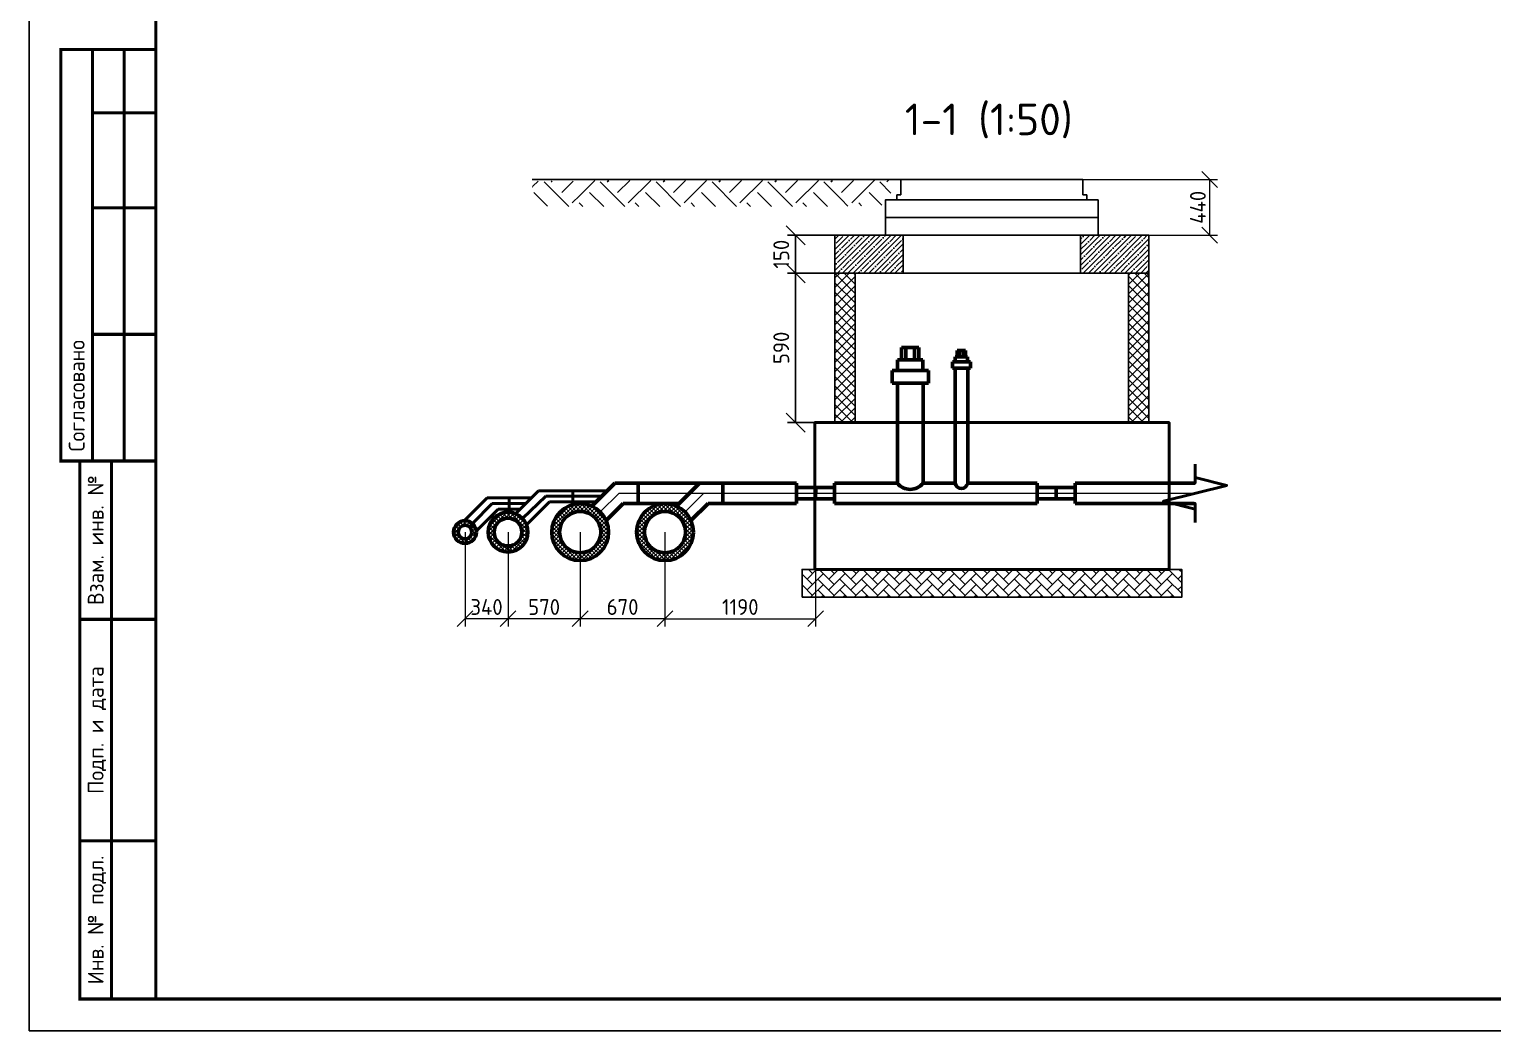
# Model space of a CAD drawing. Header units: metres. Extents: x 1981 to 7362, y 1229 to 3678.
# Drawn here: x 2922.7 to 3154, y 2931.4 to 3089.6 of the extents above; entities that cross this region are included whole.
import ezdxf
from ezdxf.enums import TextEntityAlignment as Align

# ---------------------------------------------------------------- set-up
doc = ezdxf.new("R2010")
doc.units = ezdxf.units.M
doc.linetypes.add('осевая', pattern=[50.8, 31.75, -6.35, 6.35, -6.35])
doc.layers.add('Форматы', color=7, linetype='Continuous')
doc.styles.add('-ISOCPEUR-', font='isocpeur.ttf')
doc.styles.add('GOST', font='GOST.shx', dxfattribs={"oblique": 15})
doc.styles.add('GOST-2.304_Type-B', font='GOST Common.ttf')
doc.styles.get("Standard").update_dxf_attribs({"font": 'GOST Common.ttf'})
doc.dimstyles.new('Копия М 1 к 25', dxfattribs={"dimtxt": 3.5, "dimasz": 3, "dimexe": 1.25, "dimexo": 0, "dimgap": 1, "dimtad": 1, "dimdec": 0, "dimlfac": 25, "dimzin": 0, "dimdsep": 46, "dimtxsty": 'GOST', "dimblk": 'OBLIQUE', "dimcen": 5, "dimclrd": 256, "dimclre": 256, "dimclrt": 256, "dimazin": 2, "dimtfac": 1, "dimtdec": 0, "dimtmove": 0, "dimatfit": 3, "dimldrblk": 'NONE', "dimfxl": 1.25, "dimtolj": 1, "dimtzin": 0, "dimlwd": -1, "dimlwe": -1, "dimarcsym": 2})
doc.dimstyles.new('М 1 к 50', dxfattribs={"dimtxt": 2.5, "dimasz": 2.5, "dimexe": 1.25, "dimexo": 0, "dimgap": 0.6, "dimtad": 1, "dimdec": 0, "dimlfac": 50, "dimdsep": 46, "dimtxsty": 'GOST', "dimblk": 'OBLIQUE', "dimcen": 0, "dimclrd": 256, "dimclre": 256, "dimclrt": 256, "dimazin": 0, "dimtfac": 1, "dimtdec": 0, "dimtmove": 0, "dimatfit": 1, "dimldrblk": 'NONE', "dimfxl": 1.25, "dimlwd": 20, "dimlwe": 20, "dimarcsym": 1})

# ---------------------------------------------------------------- blocks, each defined once
blk = doc.blocks.new('*U145')
blk.add_lwpolyline([(0, 123), (594, 123), (594, -297), (0, -297)], close=True)
at = {"const_width": 0.5}
blk.add_lwpolyline([(20, 118), (589, 118), (589, -292), (20, -292)], close=True, dxfattribs=at)
for points in [[(20, -207), (5, -207), (5, -142), (20, -142)], [(10, -142), (10, -207)], [(15, -142), (15, -207)], [(10, -152), (20, -152)], [(10, -167), (20, -167)], [(10, -187), (20, -187)], [(20, -292), (8, -292), (8, -207), (20, -207)], [(13, -207), (13, -292)], [(8, -232), (20, -232)], [(8, -267), (20, -267)]]:
    blk.add_lwpolyline(points, dxfattribs=at)
at = {"style": 'GOST-2.304_Type-B'}
blk.add_text('Согласовано', height=2.5, rotation=90, dxfattribs=at).set_placement((7.5, -205.5), align=Align.MIDDLE_LEFT)
for s, p in [('Взам. инв. №', (10.5, -219.5)), ('Подп. и дата', (10.5, -249.5)), ('Инв. № подл.', (10.5, -279.5))]:
    blk.add_text(s, height=2.5, rotation=90, dxfattribs=at).set_placement(p, align=Align.MIDDLE_CENTER)
blk.add_attdef('РАЗРАБОТАЛ', text='', height=2.5, dxfattribs=at).set_placement((424.5, -264.22), align=Align.MIDDLE_LEFT)
at = {"style": 'GOST-2.304_Type-B', "flags": 8}
for tag, height, p in [('ДАТА', 2.5, (464.07, -264.4)), ('ЛИСТ', 3, (560.39, -271.92)), ('ЛИСТОВ', 3, (577.89, -271.92)), ('ФОРМАТ', 3, (554.97, -294.75))]:
    blk.add_attdef(tag, text='', height=height, dxfattribs=at).set_placement(p, align=Align.MIDDLE_CENTER)
at = {"style": 'GOST-2.304_Type-B'}
blk.add_attdef('ПРОВЕРИЛ', (424.75, -270.73), '', height=2.5, dxfattribs=at)
at = {"lineweight": 30, "flags": 104}
for tag, p in [('ТЕПЛОВЫЕ_СЕТИ', (504, -269.5)), ('ИМЯ_ЧЕРТЕЖА', (504, -284.5))]:
    blk.add_attdef(tag, text='', height=3, dxfattribs=at).set_placement(p, align=Align.MIDDLE_CENTER)
blk = doc.blocks.new('_Oblique')
at = {"color": 0, "linetype": 'ByBlock', "lineweight": -2}
blk.add_line((-0.5, -0.5), (0.5, 0.5), dxfattribs=at)
blk = doc.blocks.new('*D204')
at = {"transparency": 16777216}
for p, q in [((2852.29, 3078.79), (2844.81, 3078.79)), ((2846.06, 3078.79), (2846.06, 3055.19)), ((2852.29, 3055.19), (2844.81, 3055.19))]:
    blk.add_line(p, q, dxfattribs=at)
at = {"layer": 'Defpoints', "color": 0, "lineweight": 50, "transparency": 16777216}
for p in [(2852.29, 3078.79), (2846.06, 3055.19), (2852.29, 3055.19)]:
    blk.add_point(p, dxfattribs=at)
at = {"transparency": 16777216, "xscale": 3, "yscale": 3, "zscale": 3}
for p, rotation in [((2846.06, 3078.79), 90), ((2846.06, 3055.19), 270)]:
    blk.add_blockref('_Oblique', p, dxfattribs=dict(at, rotation=rotation))
at = {"lineweight": 35, "transparency": 16777216, "insert": (2843.81, 3066.99), "char_height": 2.5, "attachment_point": 5, "rotation": 90}
blk.add_mtext('\\A1;590', dxfattribs=at)
blk = doc.blocks.new('_None')
blk = doc.blocks.new('*D205')
at = {"transparency": 16777216}
for p, q in [((2852.29, 3084.79), (2844.81, 3084.79)), ((2846.06, 3078.79), (2846.06, 3084.79)), ((2852.29, 3078.79), (2844.81, 3078.79))]:
    blk.add_line(p, q, dxfattribs=at)
at = {"layer": 'Defpoints', "color": 0, "lineweight": 50, "transparency": 16777216}
for p in [(2846.06, 3084.79), (2852.29, 3084.79), (2852.29, 3078.79)]:
    blk.add_point(p, dxfattribs=at)
at = {"transparency": 16777216, "xscale": 3, "yscale": 3, "zscale": 3}
for p, rotation in [((2846.06, 3084.79), 90), ((2846.06, 3078.79), 270)]:
    blk.add_blockref('_Oblique', p, dxfattribs=dict(at, rotation=rotation))
at = {"lineweight": 35, "transparency": 16777216, "insert": (2843.81, 3081.79), "char_height": 2.5, "attachment_point": 5, "rotation": 90}
blk.add_mtext('\\A1;150', dxfattribs=at)
blk = doc.blocks.new('*D213')
at = {"lineweight": 20, "transparency": 16777216}
for p, q in [((3009.77, 3010.19), (3009.77, 2995.26)), ((3023.17, 3010.19), (3023.17, 2995.26)), ((3023.17, 2996.51), (3009.77, 2996.51))]:
    blk.add_line(p, q, dxfattribs=at)
at = {"layer": 'Defpoints', "color": 0, "lineweight": 50, "transparency": 16777216}
for p in [(3009.77, 3010.19), (3023.17, 3010.19), (3009.77, 2996.51)]:
    blk.add_point(p, dxfattribs=at)
at = {"lineweight": 20, "transparency": 16777216, "xscale": 2.5, "yscale": 2.5, "zscale": 2.5, "rotation": 180}
blk.add_blockref('_Oblique', (3009.77, 2996.51), dxfattribs=at)
at = {"lineweight": 20, "transparency": 16777216, "xscale": 2.5, "yscale": 2.5, "zscale": 2.5}
blk.add_blockref('_Oblique', (3023.17, 2996.51), dxfattribs=at)
at = {"lineweight": 50, "transparency": 16777216, "insert": (3016.47, 2998.36), "char_height": 2.5, "attachment_point": 5}
blk.add_mtext('670', dxfattribs=at)
blk = doc.blocks.new('*D214')
at = {"lineweight": 20, "transparency": 16777216}
for p, q in [((2998.37, 3010.19), (2998.37, 2995.26)), ((3009.77, 3010.19), (3009.77, 2995.26)), ((3009.77, 2996.51), (2998.37, 2996.51))]:
    blk.add_line(p, q, dxfattribs=at)
at = {"layer": 'Defpoints', "color": 0, "lineweight": 50, "transparency": 16777216}
for p in [(2998.37, 3010.19), (3009.77, 3010.19), (2998.37, 2996.51)]:
    blk.add_point(p, dxfattribs=at)
at = {"lineweight": 20, "transparency": 16777216, "xscale": 2.5, "yscale": 2.5, "zscale": 2.5, "rotation": 180}
blk.add_blockref('_Oblique', (2998.37, 2996.51), dxfattribs=at)
at = {"lineweight": 20, "transparency": 16777216, "xscale": 2.5, "yscale": 2.5, "zscale": 2.5}
blk.add_blockref('_Oblique', (3009.77, 2996.51), dxfattribs=at)
at = {"lineweight": 50, "transparency": 16777216, "insert": (3004.07, 2998.36), "char_height": 2.5, "attachment_point": 5}
blk.add_mtext('570', dxfattribs=at)
blk = doc.blocks.new('*D215')
at = {"lineweight": 20, "transparency": 16777216}
for p, q in [((2991.57, 3010.19), (2991.57, 2995.26)), ((2998.37, 3010.19), (2998.37, 2995.26)), ((2998.37, 2996.51), (2991.57, 2996.51))]:
    blk.add_line(p, q, dxfattribs=at)
at = {"layer": 'Defpoints', "color": 0, "lineweight": 50, "transparency": 16777216}
for p in [(2991.57, 3010.19), (2998.37, 3010.19), (2991.57, 2996.51)]:
    blk.add_point(p, dxfattribs=at)
at = {"lineweight": 20, "transparency": 16777216, "xscale": 2.5, "yscale": 2.5, "zscale": 2.5, "rotation": 180}
blk.add_blockref('_Oblique', (2991.57, 2996.51), dxfattribs=at)
at = {"lineweight": 20, "transparency": 16777216, "xscale": 2.5, "yscale": 2.5, "zscale": 2.5}
blk.add_blockref('_Oblique', (2998.37, 2996.51), dxfattribs=at)
at = {"lineweight": 50, "transparency": 16777216, "insert": (2994.97, 2998.36), "char_height": 2.5, "attachment_point": 5}
blk.add_mtext('340', dxfattribs=at)
blk = doc.blocks.new('*D216')
at = {"lineweight": 20, "transparency": 16777216}
for p, q in [((3089.21, 3065.9), (3110.49, 3065.9)), ((3109.24, 3065.9), (3109.24, 3057.1)), ((3091.63, 3057.1), (3110.49, 3057.1))]:
    blk.add_line(p, q, dxfattribs=at)
at = {"layer": 'Defpoints', "color": 0, "lineweight": 50, "transparency": 16777216}
for p in [(3089.21, 3065.9), (3091.63, 3057.1), (3109.24, 3057.1)]:
    blk.add_point(p, dxfattribs=at)
at = {"lineweight": 20, "transparency": 16777216, "xscale": 2.5, "yscale": 2.5, "zscale": 2.5}
for p, rotation in [((3109.24, 3065.9), 90), ((3109.24, 3057.1), 270)]:
    blk.add_blockref('_Oblique', p, dxfattribs=dict(at, rotation=rotation))
at = {"lineweight": 50, "transparency": 16777216, "insert": (3107.39, 3061.5), "char_height": 2.5, "attachment_point": 5, "rotation": 90}
blk.add_mtext('440', dxfattribs=at)
blk = doc.blocks.new('*D217')
at = {"lineweight": 20, "transparency": 16777216}
for p, q in [((3046.97, 3015.44), (3046.97, 2995.26)), ((3023.17, 3010.19), (3023.17, 2995.26)), ((3023.17, 2996.51), (3046.97, 2996.51))]:
    blk.add_line(p, q, dxfattribs=at)
at = {"layer": 'Defpoints', "color": 0, "lineweight": 50, "transparency": 16777216}
for p in [(3046.97, 3015.44), (3023.17, 3010.19), (3046.97, 2996.51)]:
    blk.add_point(p, dxfattribs=at)
at = {"lineweight": 20, "transparency": 16777216, "xscale": 2.5, "yscale": 2.5, "zscale": 2.5, "rotation": 180}
blk.add_blockref('_Oblique', (3023.17, 2996.51), dxfattribs=at)
at = {"lineweight": 20, "transparency": 16777216, "xscale": 2.5, "yscale": 2.5, "zscale": 2.5}
blk.add_blockref('_Oblique', (3046.97, 2996.51), dxfattribs=at)
at = {"lineweight": 50, "transparency": 16777216, "insert": (3035.07, 2998.36), "char_height": 2.5, "attachment_point": 5}
blk.add_mtext('1190', dxfattribs=at)
blk = doc.blocks.new('колодец сбоку')
h = blk.add_hatch()
h.set_pattern_fill('EARTH', color=256, scale=25, angle=45, style=0)
h.set_pattern_definition([(45, (-131085.463, 586840.706), (0, 8.838834765), [6.25, -6.25]), (45, (-131087.12, 586842.3635), (0, 8.838834765), [6.25, -6.25]), (45, (-131088.7776, 586844.021), (0, 8.838834765), [6.25, -6.25]), (135, (-131088.7776, 586845.1257), (-8.838834765, 9e-16), [6.25, -6.25]), (135, (-131087.12, 586846.783), (-8.838834765, 9e-16), [6.25, -6.25]), (135, (-131085.463, 586848.44), (-8.838834765, 9e-16), [6.25, -6.25])])
h.paths.add_polyline_path([(2804.428, 3093.12), (2804.56, 3092.914), (2804.673, 3089.424), (2804.516, 3089.7)])
h.paths.add_polyline_path([(2811.964, 3093.347), (2804.469, 3093.33), (2804.516, 3089.382), (2811.964, 3089.316)])
h.paths.add_polyline_path([(2858.039, 3093.455), (2811.964, 3093.455), (2811.964, 3089.316), (2851.536, 3089.316)])
h.paths.add_polyline_path([(2862.719, 3093.59), (2858.604, 3093.59), (2851.536, 3089.316), (2859.723, 3089.541)])
h = blk.add_hatch()
h.set_pattern_fill('AR-HBONE', scale=0.012)
h.set_pattern_definition([(45, (-1761.4773, 2016.532), (0, 1.72420918), [3.6576, -1.2192]), (135, (-1760.6152, 2017.3941), (2e-16, 1.72420918), [3.6576, -1.2192])])
h.paths.add_polyline_path([(2907.093, 3027.59), (2907.093, 3031.99), (2847.093, 3031.99), (2847.093, 3027.59)])
at = {"color": 0, "linetype": 'ByBlock'}
blk.add_line((2862.719, 3093.59), (2804.458, 3093.59), dxfattribs=at)
at = {"color": 7}
for p, q in [((2862.719, 3091.19), (2862.719, 3093.59)), ((2862.719, 3093.59), (2891.467, 3093.59)), ((2891.467, 3091.19), (2891.467, 3093.59)), ((2862.093, 3090.39), (2862.093, 3091.19)), ((2862.093, 3091.19), (2862.719, 3091.19)), ((2863.093, 3090.39), (2862.093, 3090.39)), ((2863.093, 3090.39), (2891.093, 3090.39)), ((2891.093, 3090.39), (2892.093, 3090.39)), ((2892.093, 3091.19), (2891.467, 3091.19)), ((2892.093, 3090.39), (2892.093, 3091.19)), ((2863.093, 3078.79), (2863.093, 3084.79)), ((2863.093, 3084.79), (2891.093, 3084.79)), ((2891.093, 3084.79), (2891.093, 3078.79)), ((2852.293, 3078.79), (2852.293, 3055.19)), ((2901.893, 3078.79), (2855.493, 3078.79)), ((2855.493, 3055.19), (2855.493, 3078.79)), ((2863.093, 3078.79), (2891.093, 3078.79)), ((2898.693, 3055.19), (2898.693, 3078.79)), ((2901.893, 3078.79), (2901.893, 3055.19))]:
    blk.add_line(p, q, dxfattribs=at)
for p, q in [((2861.493, 3078.79), (2852.293, 3078.79)), ((2901.893, 3078.79), (2892.693, 3078.79))]:
    blk.add_line(p, q)
for points in [[(2893.893, 3090.39), (2860.293, 3090.39), (2860.293, 3087.59), (2893.893, 3087.59)], [(2893.893, 3087.59), (2860.293, 3087.59), (2860.293, 3084.79), (2893.893, 3084.79)], [(2847.093, 3027.59), (2907.093, 3027.59), (2907.093, 3031.99), (2847.093, 3031.99)]]:
    blk.add_lwpolyline(points, close=True, dxfattribs=at)
for points in [[(2861.493, 3084.79), (2852.293, 3084.79), (2852.293, 3078.79), (2861.493, 3078.79)], [(2892.693, 3078.79), (2901.893, 3078.79), (2901.893, 3084.79), (2892.693, 3084.79)]]:
    blk.add_lwpolyline(points, dxfattribs=at)
at = {"lineweight": 50}
blk.add_lwpolyline([(2849.1, 3031.99), (2849.1, 3055.19), (2905.086, 3055.19), (2905.086, 3031.99)], close=True, dxfattribs=at)
at = {"color": 18, "lineweight": 35, "true_color": 0x000000}
dim = blk.add_linear_dim(base=(2846.062, 3084.79), p1=(2852.293, 3078.79), p2=(2852.293, 3084.79), angle=90, dimstyle='Копия М 1 к 25', override={"dimtxt": 2.5, "dimtxsty": 'Standard'}, dxfattribs=at)
dim.commit()
dim.dimension.update_dxf_attribs({"geometry": '*D205', "text_midpoint": (2846.062, 3081.79), "dimtype": 128})
dim = blk.add_linear_dim(base=(2846.062, 3055.19), p1=(2852.293, 3078.79), p2=(2852.293, 3055.19), angle=90, dimstyle='Копия М 1 к 25', override={"dimtxt": 2.5, "dimtxsty": 'Standard'}, dxfattribs=at)
dim.commit()
dim.dimension.update_dxf_attribs({"geometry": '*D204', "text_midpoint": (2843.812, 3066.99)})

msp = doc.modelspace()

# ---------------------------------------------------------------- hatches: boundary and pattern name
at = {"lineweight": 25}
h = msp.add_hatch(dxfattribs=at)
h.set_pattern_fill('ANSI35', scale=0.184)
h.set_pattern_definition([(45, (3051.8785, 3041.8153), (-0.826184, 0.826184), []), (45, (3052.7047, 3041.8153), (-0.826184, 0.826184), [1.4605, -0.2921, 0, -0.2921])])
h.paths.add_polyline_path([(3060.831, 3057.096), (3058.031, 3057.096), (3050.031, 3057.096), (3050.031, 3051.096), (3059.231, 3051.096), (3060.831, 3051.096)])
h.paths.add_polyline_path([(3099.631, 3057.096), (3090.431, 3057.096), (3088.831, 3057.096), (3088.831, 3051.096), (3099.631, 3051.096)])
h = msp.add_hatch(dxfattribs=at)
h.set_pattern_fill('ANSI37', scale=0.33)
h.set_pattern_definition([(45, (3051.8785, 3041.8153), (-0.740871, 0.740871), []), (135, (3051.8785, 3041.8153), (-0.740871, -0.740871), [])])
h.paths.add_polyline_path([(3053.231, 3051.096), (3050.031, 3051.096), (3050.031, 3027.496), (3053.231, 3027.496)])
h.paths.add_polyline_path([(3099.631, 3051.096), (3096.431, 3051.096), (3096.431, 3027.496), (3099.631, 3027.496)])
h = msp.add_hatch(dxfattribs=at)
h.set_pattern_fill('ANSI37', color=256, scale=0.14)
h.set_pattern_definition([(45, (3051.8785, 3041.81535), (-0.314309, 0.314309), []), (135, (3051.8785, 3041.81535), (-0.314309, -0.314309), [])])
h.paths.add_polyline_path([(3027.671, 3010.189, 1), (3018.671, 3010.189, 1)])
h.paths.add_polyline_path([(3019.921, 3010.189, -1), (3026.421, 3010.189, -1)], flags=16)
h.paths.add_polyline_path([(3014.271, 3010.189, 1), (3005.271, 3010.189, 1)])
h.paths.add_polyline_path([(3006.521, 3010.189, -1), (3013.021, 3010.189, -1)], flags=16)
h.paths.add_polyline_path([(3001.521, 3010.189, 1), (2995.221, 3010.189, 1)])
h.paths.add_polyline_path([(2996.181, 3010.189, -1), (3000.561, 3010.189, -1)], flags=16)
h.paths.add_polyline_path([(2993.371, 3010.189, 1), (2989.771, 3010.189, 1)])
h.paths.add_polyline_path([(2990.491, 3010.189, -1), (2992.651, 3010.189, -1)], flags=16)

# ---------------------------------------------------------------- linework, layer by layer
at = {"lineweight": 60}
for p, q in [((3060.572, 3037.389), (3060.572, 3039.357)), ((3060.572, 3039.357), (3063.271, 3039.357)), ((3061.247, 3039.357), (3061.247, 3037.389)), ((3062.596, 3039.357), (3062.596, 3037.389)), ((3063.271, 3037.389), (3063.271, 3039.357)), ((3059.93, 3035.703), (3059.93, 3037.389)), ((3059.93, 3037.389), (3061.921, 3037.389)), ((3061.921, 3037.389), (3061.921, 3037.389)), ((3063.913, 3037.389), (3061.921, 3037.389)), ((3063.913, 3035.703), (3063.913, 3037.389)), ((3068.616, 3036.656), (3068.616, 3037.069)), ((3068.616, 3037.069), (3070.021, 3037.069)), ((3068.616, 3036.105), (3068.616, 3036.656)), ((3070.021, 3037.069), (3068.699, 3037.069)), ((3069.045, 3037.069), (3069.045, 3037.896)), ((3069.045, 3037.896), (3070.021, 3037.896)), ((3069.36, 3037.896), (3069.36, 3038.86)), ((3069.36, 3038.86), (3070.021, 3038.86)), ((3069.691, 3038.86), (3069.691, 3037.896)), ((3070.021, 3038.86), (3070.683, 3038.86)), ((3070.021, 3037.896), (3070.021, 3037.896)), ((3070.997, 3037.896), (3070.021, 3037.896)), ((3071.427, 3037.069), (3070.021, 3037.069)), ((3070.021, 3037.069), (3071.344, 3037.069)), ((3070.352, 3038.86), (3070.352, 3037.896)), ((3070.683, 3037.896), (3070.683, 3038.86)), ((3070.997, 3037.069), (3070.997, 3037.896)), ((3071.427, 3036.656), (3071.427, 3037.069)), ((3071.427, 3036.105), (3071.427, 3036.656)), ((3059.054, 3034.859), (3059.054, 3035.703)), ((3059.054, 3035.703), (3061.921, 3035.703)), ((3059.054, 3033.735), (3059.054, 3034.859)), ((3061.921, 3035.703), (3059.223, 3035.703)), ((3064.789, 3035.703), (3061.921, 3035.703)), ((3061.921, 3035.703), (3064.62, 3035.703)), ((3064.789, 3034.859), (3064.789, 3035.703)), ((3064.789, 3033.735), (3064.789, 3034.859)), ((3070.021, 3036.105), (3068.616, 3036.105)), ((3069.029, 3036.105), (3068.616, 3036.105)), ((3069.029, 3036.105), (3069.029, 3017.929)), ((3070.021, 3036.105), (3071.427, 3036.105)), ((3071.014, 3036.105), (3071.427, 3036.105)), ((3071.014, 3036.105), (3071.014, 3017.929)), ((3061.921, 3033.735), (3059.054, 3033.735)), ((3059.897, 3033.735), (3059.054, 3033.735)), ((3059.897, 3033.735), (3059.897, 3017.929)), ((3061.921, 3033.735), (3064.789, 3033.735)), ((3063.946, 3033.735), (3064.789, 3033.735)), ((3063.946, 3033.735), (3063.946, 3017.929))]:
    msp.add_line(p, q, dxfattribs=at)
at = {"color": 4, "lineweight": 50}
for p, q in [((2999.53, 3013.103), (3003.164, 3016.738)), ((3003.164, 3016.738), (3014.037, 3016.718)), ((3008.601, 3016.728), (3008.611, 3014.97)), ((3001.297, 3011.335), (3004.932, 3014.97)), ((3004.932, 3014.97), (3012.289, 3014.97))]:
    msp.add_line(p, q, dxfattribs=at)
at = {"color": 3, "lineweight": 50}
for p, q in [((3004.33, 3015.849), (3000.655, 3012.359)), ((3008.606, 3015.849), (3004.33, 3015.849)), ((3008.606, 3015.849), (3013.168, 3015.849)), ((2992.764, 3011.538), (2995.872, 3014.686)), ((2995.872, 3014.686), (3001.109, 3014.686))]:
    msp.add_line(p, q, dxfattribs=at)
at = {"color": 7, "linetype": 'ByBlock', "lineweight": 60}
for p, q in [((3015.249, 3017.929), (3011.614, 3014.295)), ((3030.571, 3017.929), (3015.249, 3017.929)), ((3018.911, 3014.729), (3018.911, 3017.929)), ((3016.574, 3014.729), (3013.877, 3012.032)), ((3025.449, 3014.729), (3016.574, 3014.729))]:
    msp.add_line(p, q, dxfattribs=at)
at = {"color": 3, "linetype": 'осевая', "lineweight": 20, "ltscale": 4}
for p, q in [((3012.953, 3013.371), (3015.911, 3016.329)), ((3015.911, 3016.329), (3033.571, 3016.329)), ((3026.353, 3013.371), (3029.311, 3016.329)), ((3029.311, 3016.329), (3046.971, 3016.329)), ((3046.971, 3016.329), (3106.875, 3016.329))]:
    msp.add_line(p, q, dxfattribs=at)
at = {"color": 5, "linetype": 'ByBlock', "lineweight": 60}
for p, q in [((3028.649, 3017.929), (3025.014, 3014.295)), ((3043.971, 3017.929), (3028.649, 3017.929)), ((3032.311, 3014.729), (3032.311, 3017.929)), ((3043.971, 3014.729), (3043.971, 3017.929)), ((3046.971, 3017.219), (3043.971, 3017.219)), ((3046.932, 3015.44), (3047.011, 3017.218)), ((3046.971, 3015.439), (3046.971, 3017.219)), ((3046.971, 3017.219), (3049.971, 3017.219)), ((3059.91, 3017.929), (3049.971, 3017.929)), ((3049.971, 3014.729), (3049.971, 3017.929)), ((3069.026, 3017.929), (3063.946, 3017.929)), ((3081.971, 3017.929), (3071.014, 3017.929)), ((3081.971, 3014.729), (3081.971, 3017.929)), ((3084.971, 3017.219), (3081.971, 3017.219)), ((3084.971, 3015.439), (3084.971, 3017.219)), ((3084.971, 3015.439), (3084.971, 3017.219)), ((3084.971, 3017.219), (3087.971, 3017.219)), ((3087.971, 3014.729), (3087.971, 3017.929)), ((3087.971, 3017.929), (3106.946, 3017.929)), ((3029.974, 3014.729), (3027.277, 3012.032)), ((3043.971, 3014.729), (3029.974, 3014.729)), ((3046.971, 3015.439), (3043.971, 3015.439)), ((3046.971, 3015.439), (3049.971, 3015.439)), ((3081.971, 3014.729), (3049.971, 3014.729)), ((3084.971, 3015.439), (3081.971, 3015.439)), ((3084.971, 3015.439), (3087.971, 3015.439)), ((3087.971, 3014.729), (3106.803, 3014.729))]:
    msp.add_line(p, q, dxfattribs=at)
at = {"color": 6, "lineweight": 50}
for p, q in [((2991.418, 3011.966), (2995.053, 3015.601)), ((2993.354, 3010.366), (2996.821, 3013.833)), ((2995.053, 3015.601), (3002.027, 3015.601)), ((2996.821, 3013.833), (3000.26, 3013.833)), ((2998.54, 3015.601), (2998.54, 3013.833))]:
    msp.add_line(p, q, dxfattribs=at)
at = {"lineweight": 50}
msp.add_lwpolyline([(3106.946, 3020.929), (3106.946, 3017.929), (3106.946, 3018.829), (3111.946, 3017.579), (3101.946, 3015.079), (3106.946, 3013.829), (3106.946, 3014.729), (3106.946, 3011.729)], dxfattribs=at)
at = {"color": 7, "linetype": 'ByBlock', "lineweight": 60}
for radius in [4.5, 3.25]:
    msp.add_circle((3009.771, 3010.189), radius, dxfattribs=at)
at = {"color": 5, "linetype": 'ByBlock', "lineweight": 60}
for radius in [4.5, 3.25]:
    msp.add_circle((3023.171, 3010.189), radius, dxfattribs=at)
at = {"color": 6, "linetype": 'ByBlock', "lineweight": 60}
for radius in [1.8, 1.08]:
    msp.add_circle((2991.571, 3010.189), radius, dxfattribs=at)
at = {"color": 4, "linetype": 'ByBlock', "lineweight": 60}
for radius in [3.15, 2.19]:
    msp.add_circle((2998.371, 3010.189), radius, dxfattribs=at)
at = {"lineweight": 60}
for centre, radius, start, end in [((3061.921, 3019.512), 2.569, 218.00711, 321.99289), ((3070.021, 3018.087), 1.005, 189.00708, 350.99292)]:
    msp.add_arc(centre, radius, start, end, dxfattribs=at)

# ---------------------------------------------------------------- block references
at = {"lineweight": 50}
msp.add_blockref('колодец сбоку', (197.738, -27.694), dxfattribs=at)
at = {"layer": 'Форматы'}
msp.add_blockref('*U145', (2922.709, 3228.424), dxfattribs=at)

# ---------------------------------------------------------------- texts
at = {"style": '-ISOCPEUR-'}
msp.add_text('1-1 (1:50)', height=5, dxfattribs=at).set_placement((3074.338, 3075.394), align=Align.MIDDLE_CENTER)

# ---------------------------------------------------------------- dimensions: what is measured, and where the dimension line sits
at = {"lineweight": 50}
dim = msp.add_linear_dim(base=(3109.242, 3057.096), p1=(3089.205, 3065.896), p2=(3091.631, 3057.096), angle=90, dimstyle='М 1 к 50', override={"dimtxsty": 'Standard'}, dxfattribs=at)
dim.commit()
dim.dimension.update_dxf_attribs({"geometry": '*D216', "text_midpoint": (3107.392, 3061.496)})
for base, p1, p2, picture, middle in [((3046.971, 2996.506), (3023.171, 3010.189), (3046.971, 3015.439), '*D217', (3035.071, 2998.356)), ((2991.571, 2996.506), (2998.371, 3010.189), (2991.571, 3010.189), '*D215', (2994.971, 2998.356)), ((2998.371, 2996.506), (3009.771, 3010.189), (2998.371, 3010.189), '*D214', (3004.071, 2998.356)), ((3009.771, 2996.506), (3023.171, 3010.189), (3009.771, 3010.189), '*D213', (3016.471, 2998.356))]:
    dim = msp.add_linear_dim(base=base, p1=p1, p2=p2, dimstyle='М 1 к 50', override={"dimtxsty": 'Standard'}, dxfattribs=at)
    dim.commit()
    dim.dimension.update_dxf_attribs({"geometry": picture, "text_midpoint": middle})

doc.saveas('drawing.dxf')
